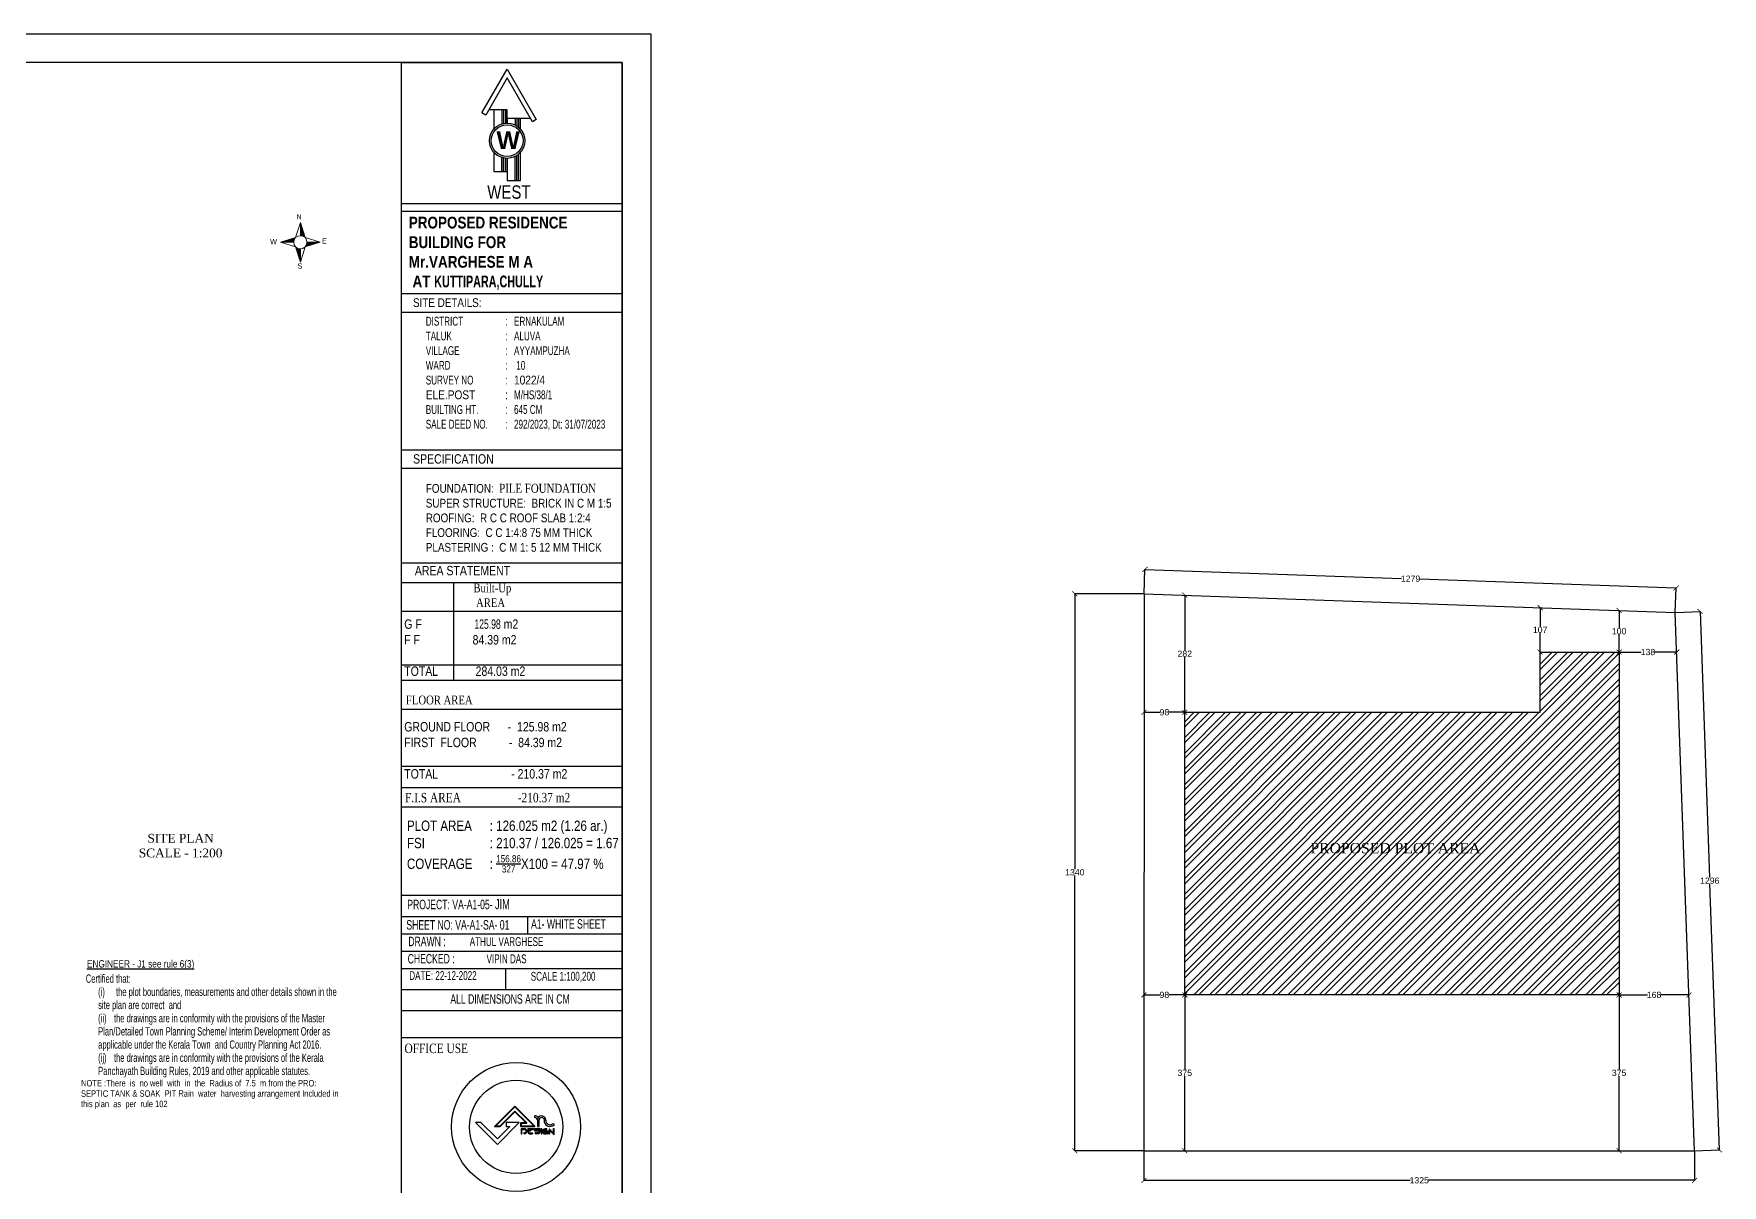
# Model space of a CAD drawing. Header units: centimetres. Extents: x -992 to 575039, y -1394 to 978780.
# Drawn here: x 10753 to 14815, y 36 to 2806 of the extents above; entities that cross this region are included whole.
import ezdxf
from ezdxf.enums import TextEntityAlignment as Align

# ---------------------------------------------------------------- set-up
doc = ezdxf.new("R2010")
doc.units = ezdxf.units.CM
doc.layers.add('BUILD', color=240, linetype='Continuous', lineweight=40)
doc.layers.add('BUILD LINE', color=1, linetype='Continuous', lineweight=30)
for name, color, linetype in [('dimension', 7, 'Continuous'), ('DIMENSIONS', 7, 'Continuous'), ('ELE-PEN04', 1, 'Continuous'), ('furniture', 7, 'Continuous'), ('Hatch', 7, 'Continuous'), ('SEC-PEN-04', 1, 'Continuous'), ('SYMB', 1, 'Continuous'), ('Tittle', 2, 'Continuous'), ('wall', 7, 'Continuous')]:
    doc.layers.add(name, color=color, linetype=linetype)
doc.styles.add('BOLD', font='arialbd.ttf')
doc.styles.add('KG-BOLD', font='arial.ttf', dxfattribs={"width": 0.8})
doc.styles.add('KG-TXT', font='ARIALN.TTF', dxfattribs={"width": 0.8})
doc.styles.add('NORTH@SIGN', font='MTCORSVA.TTF')
doc.styles.get("Standard").update_dxf_attribs({"font": 'arial.ttf'})
doc.dimstyles.new('Jeeva', dxfattribs={"dimtxt": 15, "dimasz": 12, "dimexe": 0.18, "dimexo": 0.0625, "dimgap": 0.09, "dimtad": 0, "dimtih": 1, "dimtoh": 1, "dimdec": 0, "dimzin": 0, "dimdsep": 46, "dimtxsty": 'Standard', "dimblk": 'ARCHTICK', "dimcen": 0.091, "dimadec": 0, "dimazin": 0, "dimtfac": 1, "dimtdec": 0, "dimtofl": 0, "dimtmove": 0, "dimatfit": 3, "dimfxl": 1, "dimtolj": 1, "dimtzin": 0, "dimarcsym": 0})

# ---------------------------------------------------------------- blocks, each defined once
blk = doc.blocks.new('A$C1EFD5191')
for p, q in [((0, 17.4), (0, 3.4)), ((0, 17.4), (2, 17.4)), ((0, 3.4), (2, 3.4)), ((2, 17.4), (8.7, 17.4)), ((2, 3.4), (2, 15.4)), ((2, 15.4), (8.7, 15.4)), ((8.7, 5.4), (7, 5.4)), ((7, 5.4), (7, 3.4)), ((8.7, 3.4), (7, 3.4)), ((18, 17.4), (18, 8.4)), ((18, 17.4), (33.7, 17.4)), ((20, 12.9), (20, 15.4)), ((20, 15.4), (33.7, 15.4)), ((20, 12.9), (25.8, 12.9)), ((20, 8.4), (20, 10.9)), ((20, 10.9), (25.8, 10.9)), ((23, 5.4), (31, 5.4)), ((23, 3.4), (31, 3.4)), ((25.8, 12.9), (25.8, 10.9)), ((31, 5.4), (31, 3.4)), ((33.7, 17.4), (33.7, 15.4)), ((36.2, 17.4), (36.2, 10.9)), ((36.2, 17.4), (51.9, 17.4)), ((36.2, 10.9), (49.7, 10.9)), ((38.2, 12.9), (38.2, 15.4)), ((38.2, 15.4), (51.9, 15.4)), ((38.2, 12.9), (51.7, 12.9)), ((46.7, 5.4), (38.7, 5.4)), ((38.7, 5.4), (38.7, 3.4)), ((46.7, 3.4), (38.7, 3.4)), ((49.7, 8.4), (49.7, 10.9)), ((51.7, 12.9), (51.7, 8.4)), ((51.9, 17.4), (51.9, 15.4)), ((54.9, 17.4), (54.9, 3.4)), ((54.9, 17.4), (56.9, 17.4)), ((54.9, 3.4), (56.9, 3.4)), ((56.9, 3.4), (56.9, 17.4)), ((64, 10.9), (74, 10.9)), ((64, 10.9), (64, 8.9)), ((64, 8.9), (67.4, 8.9)), ((69.4, 8.9), (72, 8.9)), ((72, 8.9), (72, 2.8)), ((72, 2.8), (74, 2.8)), ((74, 10.9), (74, 2.8)), ((76.5, 16.9), (76.5, 2.8)), ((76.5, 16.9), (88.6, 4.8)), ((76.5, 2.8), (78.5, 2.8)), ((78.5, 2.8), (78.5, 12)), ((78.5, 12), (90.6, 0)), ((88.6, 4.8), (88.6, 17.4)), ((88.6, 17.4), (90.6, 17.4)), ((90.6, 0), (90.6, 17.4))]:
    blk.add_line(p, q)
blk.add_lwpolyline([(67.4, 8.9), (67.4, 4.8), (65.5, 4.8, -1), (65.5, 14.9), (70.7, 14.9), (70.7, 16.9), (65.5, 16.9, 1), (65.5, 2.8), (67.4, 2.8), (69.4, 2.8), (69.4, 8.9)], format="xyb")
for centre, radius, start, end in [((8.7, 10.4), 7.02, 270, 90), ((8.7, 10.4), 5.02, 270, 90), ((23, 8.4), 5, 180, 270), ((23, 8.4), 3, 180, 270), ((46.7, 8.4), 5, 270, 0), ((46.7, 8.4), 3, 270, 0)]:
    blk.add_arc(centre, radius, start, end)
blk = doc.blocks.new('A$C24411E72')
for p, q in [((2, 0.908), (2, 0.965)), ((2.085, 0.823), (2.085, 0.607)), ((2.085, 0.607), (2.142, 0.607)), ((2.142, 0.607), (2.142, 0.823)), ((2.306, 0.857), (2.366, 0.857)), ((2.313, 0.826), (2.37, 0.826)), ((2.614, 0.706), (2.654, 0.666))]:
    blk.add_line(p, q)
blk.add_lwpolyline([(1.474, 0.737), (1.035, 0.737), (1.035, 0.607), (1.159, 0.607), (0.737, 0.184), (0.184, 0.737), (0, 0.737), (0.737, 0)], close=True)
for centre, radius, start, end in [((2, 0.823), 0.142, 36.8699, 90), ((2, 0.823), 0.0854, 0, 90), ((2.228, 0.823), 0.142, 90, 180), ((2.228, 0.823), 0.0854, 90, 180), ((2.228, 0.823), 0.142, 13.8652, 90), ((2.228, 0.823), 0.0854, 23.5405, 90), ((2.512, 0.807), 0.2, 174.5458, 315.1879), ((2.512, 0.807), 0.143, 172.3637, 315.2627)]:
    blk.add_arc(centre, radius, start, end)
at = {"layer": 'BUILD'}
blk.add_lwpolyline([(2, 0.607), (1.54, 0.607), (1.54, 0.725), (1.714, 0.725), (1.329, 1.11), (0.825, 0.607), (0.657, 0.607), (1.329, 1.278)], close=True, dxfattribs=at)
at = {"xscale": 0.01229670228616284, "yscale": 0.01229670228616284, "zscale": 0.01229670228616284}
blk.add_blockref('A$C1EFD5191', (1.54, 0.319), dxfattribs=at)
blk = doc.blocks.new('A$C10D00007')
at = {"linetype": 'Continuous', "ltscale": 0.3}
blk.add_circle((36.95, 36.95), 36.23, dxfattribs=at)
blk.add_circle((36.95, 36.95), 26.23)
at = {"xscale": 16.68512647063297, "yscale": 16.68512647063297, "zscale": 16.68512647063297}
blk.add_blockref('A$C24411E72', (14.11, 27.09), dxfattribs=at)
blk = doc.blocks.new('_ArchTick')
at = {"color": 0, "linetype": 'ByBlock', "const_width": 0.15}
blk.add_lwpolyline([(-0.5, -0.5), (0.5, 0.5)], dxfattribs=at)
blk = doc.blocks.new('*D121')
at = {"layer": 'Defpoints', "color": 0, "transparency": 16777216}
for p in [(14567, 493.5), (14735.2, 493.5), (14735.2, 493.5)]:
    blk.add_point(p, dxfattribs=at)
at = {"layer": 'DIMENSIONS', "color": 0, "lineweight": -2, "transparency": 16777216}
for p, q in [((14567, 493.6), (14567, 493.7)), ((14567, 493.5), (14635.1, 493.5)), ((14735.2, 493.5), (14667, 493.5)), ((14735.2, 493.6), (14735.2, 493.7))]:
    blk.add_line(p, q, dxfattribs=at)
at = {"layer": 'DIMENSIONS', "color": 0, "lineweight": -2, "transparency": 16777216, "xscale": 12, "yscale": 12, "zscale": 12, "rotation": 180}
blk.add_blockref('_ArchTick', (14567, 493.5), dxfattribs=at)
at = {"layer": 'DIMENSIONS', "color": 0, "lineweight": -2, "transparency": 16777216, "xscale": 12, "yscale": 12, "zscale": 12}
blk.add_blockref('_ArchTick', (14735.2, 493.5), dxfattribs=at)
at = {"layer": 'DIMENSIONS', "color": 0, "transparency": 16777216, "insert": (14651.1, 493.5), "char_height": 15, "attachment_point": 5}
blk.add_mtext('\\A1;168', dxfattribs=at)
blk = doc.blocks.new('*D123')
at = {"layer": 'Defpoints', "color": 0, "transparency": 16777216}
for p in [(13423.7, 493.5), (13423.7, 493.5), (13522, 493.5)]:
    blk.add_point(p, dxfattribs=at)
at = {"layer": 'DIMENSIONS', "color": 0, "lineweight": -2, "transparency": 16777216}
for p, q in [((13423.7, 493.6), (13423.7, 493.7)), ((13423.7, 493.5), (13462, 493.5)), ((13522, 493.5), (13483.7, 493.5)), ((13522, 493.6), (13522, 493.7))]:
    blk.add_line(p, q, dxfattribs=at)
at = {"layer": 'DIMENSIONS', "color": 0, "lineweight": -2, "transparency": 16777216, "xscale": 12, "yscale": 12, "zscale": 12, "rotation": 180}
blk.add_blockref('_ArchTick', (13423.7, 493.5), dxfattribs=at)
at = {"layer": 'DIMENSIONS', "color": 0, "lineweight": -2, "transparency": 16777216, "xscale": 12, "yscale": 12, "zscale": 12}
blk.add_blockref('_ArchTick', (13522, 493.5), dxfattribs=at)
at = {"layer": 'DIMENSIONS', "color": 0, "transparency": 16777216, "insert": (13472.8, 493.5), "char_height": 15, "attachment_point": 5}
blk.add_mtext('\\A1;98', dxfattribs=at)
blk = doc.blocks.new('*D124')
at = {"layer": 'Defpoints', "color": 0, "transparency": 16777216}
for p in [(13522, 493.5), (13522, 118.5), (13522, 118.5)]:
    blk.add_point(p, dxfattribs=at)
at = {"layer": 'DIMENSIONS', "color": 0, "lineweight": -2, "transparency": 16777216}
for p, q in [((13522, 493.5), (13522.2, 493.5)), ((13522, 493.5), (13522, 313.7)), ((13522, 118.5), (13522, 298.2)), ((13522, 118.5), (13522.2, 118.5))]:
    blk.add_line(p, q, dxfattribs=at)
at = {"layer": 'DIMENSIONS', "color": 0, "lineweight": -2, "transparency": 16777216, "xscale": 12, "yscale": 12, "zscale": 12}
for p, rotation in [((13522, 493.5), 90), ((13522, 118.5), 270)]:
    blk.add_blockref('_ArchTick', p, dxfattribs=dict(at, rotation=rotation))
at = {"layer": 'DIMENSIONS', "color": 0, "transparency": 16777216, "insert": (13522, 306), "char_height": 15, "attachment_point": 5}
blk.add_mtext('\\A1;375', dxfattribs=at)
blk = doc.blocks.new('*D125')
at = {"layer": 'Defpoints', "color": 0, "transparency": 16777216}
for p in [(14567, 493.5), (14567, 118.5), (14567, 118.5)]:
    blk.add_point(p, dxfattribs=at)
at = {"layer": 'DIMENSIONS', "color": 0, "lineweight": -2, "transparency": 16777216}
for p, q in [((14567, 493.5), (14567.2, 493.5)), ((14567, 493.5), (14567, 313.7)), ((14567, 118.5), (14567, 298.2)), ((14567, 118.5), (14567.2, 118.5))]:
    blk.add_line(p, q, dxfattribs=at)
at = {"layer": 'DIMENSIONS', "color": 0, "lineweight": -2, "transparency": 16777216, "xscale": 12, "yscale": 12, "zscale": 12}
for p, rotation in [((14567, 493.5), 90), ((14567, 118.5), 270)]:
    blk.add_blockref('_ArchTick', p, dxfattribs=dict(at, rotation=rotation))
at = {"layer": 'DIMENSIONS', "color": 0, "transparency": 16777216, "insert": (14567, 306), "char_height": 15, "attachment_point": 5}
blk.add_mtext('\\A1;375', dxfattribs=at)
blk = doc.blocks.new('*D126')
at = {"layer": 'Defpoints', "color": 0, "transparency": 16777216}
for p in [(13522, 1455.1), (13522, 1455.1), (13522, 1173.3)]:
    blk.add_point(p, dxfattribs=at)
at = {"layer": 'DIMENSIONS', "color": 0, "lineweight": -2, "transparency": 16777216}
for p, q in [((13522, 1455.1), (13522.2, 1455.1)), ((13522, 1455.1), (13522, 1321.9)), ((13522, 1173.3), (13522, 1306.4)), ((13522, 1173.3), (13522.2, 1173.3))]:
    blk.add_line(p, q, dxfattribs=at)
at = {"layer": 'DIMENSIONS', "color": 0, "lineweight": -2, "transparency": 16777216, "xscale": 12, "yscale": 12, "zscale": 12}
for p, rotation in [((13522, 1455.1), 90), ((13522, 1173.3), 270)]:
    blk.add_blockref('_ArchTick', p, dxfattribs=dict(at, rotation=rotation))
at = {"layer": 'DIMENSIONS', "color": 0, "transparency": 16777216, "insert": (13522, 1314.2), "char_height": 15, "attachment_point": 5}
blk.add_mtext('\\A1;282', dxfattribs=at)
blk = doc.blocks.new('*D156')
at = {"color": 0, "lineweight": -2, "transparency": 16777216}
for p, q in [((14377, 1425.1), (14377.2, 1425.1)), ((14377, 1425.1), (14377, 1379.4)), ((14377, 1318.3), (14377, 1363.9)), ((14377, 1318.3), (14377.2, 1318.3))]:
    blk.add_line(p, q, dxfattribs=at)
at = {"layer": 'Defpoints', "color": 0, "transparency": 16777216}
for p in [(14377, 1425.1), (14377, 1425.1), (14377, 1318.3)]:
    blk.add_point(p, dxfattribs=at)
at = {"color": 0, "lineweight": -2, "transparency": 16777216, "xscale": 12, "yscale": 12, "zscale": 12}
for p, rotation in [((14377, 1425.1), 90), ((14377, 1318.3), 270)]:
    blk.add_blockref('_ArchTick', p, dxfattribs=dict(at, rotation=rotation))
at = {"color": 0, "transparency": 16777216, "insert": (14377, 1371.7), "char_height": 15, "attachment_point": 5}
blk.add_mtext('\\A1;107', dxfattribs=at)
blk = doc.blocks.new('*D157')
at = {"color": 0, "lineweight": -2, "transparency": 16777216}
for p, q in [((14567, 1418.4), (14567.2, 1418.4)), ((14567, 1418.4), (14567, 1376.1)), ((14567, 1318.3), (14567, 1360.6)), ((14567, 1318.3), (14567.2, 1318.3))]:
    blk.add_line(p, q, dxfattribs=at)
at = {"layer": 'Defpoints', "color": 0, "transparency": 16777216}
for p in [(14567, 1418.4), (14567, 1418.4), (14567, 1318.3)]:
    blk.add_point(p, dxfattribs=at)
at = {"color": 0, "lineweight": -2, "transparency": 16777216, "xscale": 12, "yscale": 12, "zscale": 12}
for p, rotation in [((14567, 1418.4), 90), ((14567, 1318.3), 270)]:
    blk.add_blockref('_ArchTick', p, dxfattribs=dict(at, rotation=rotation))
at = {"color": 0, "transparency": 16777216, "insert": (14567, 1368.3), "char_height": 15, "attachment_point": 5}
blk.add_mtext('\\A1;100', dxfattribs=at)
blk = doc.blocks.new('*D158')
at = {"color": 0, "lineweight": -2, "transparency": 16777216}
for p, q in [((14567.2, 1318.3), (14620.4, 1318.3)), ((14567.2, 1318.2), (14567.2, 1318.1)), ((14705.7, 1318.3), (14652.4, 1318.3)), ((14705.7, 1318.4), (14705.7, 1318.5))]:
    blk.add_line(p, q, dxfattribs=at)
at = {"layer": 'Defpoints', "color": 0, "transparency": 16777216}
for p in [(14567.2, 1318.3), (14705.7, 1318.3), (14705.7, 1318.3)]:
    blk.add_point(p, dxfattribs=at)
at = {"color": 0, "lineweight": -2, "transparency": 16777216, "xscale": 12, "yscale": 12, "zscale": 12, "rotation": 180}
blk.add_blockref('_ArchTick', (14567.2, 1318.3), dxfattribs=at)
at = {"color": 0, "lineweight": -2, "transparency": 16777216, "xscale": 12, "yscale": 12, "zscale": 12}
blk.add_blockref('_ArchTick', (14705.7, 1318.3), dxfattribs=at)
at = {"color": 0, "transparency": 16777216, "insert": (14636.4, 1318.3), "char_height": 15, "attachment_point": 5}
blk.add_mtext('\\A1;138', dxfattribs=at)
blk = doc.blocks.new('*D159')
at = {"color": 0, "lineweight": -2, "transparency": 16777216}
for p, q in [((13423.9, 1173.4), (13423.9, 1173.5)), ((13423.9, 1173.3), (13462.1, 1173.3)), ((13522, 1173.3), (13483.8, 1173.3)), ((13522, 1173.4), (13522, 1173.5))]:
    blk.add_line(p, q, dxfattribs=at)
at = {"layer": 'Defpoints', "color": 0, "transparency": 16777216}
for p in [(13423.9, 1173.3), (13423.9, 1173.3), (13522, 1173.3)]:
    blk.add_point(p, dxfattribs=at)
at = {"color": 0, "lineweight": -2, "transparency": 16777216, "xscale": 12, "yscale": 12, "zscale": 12}
for p, rotation in [((13423.9, 1173.3), 179.9815805423892), ((13522, 1173.3), 359.9815805423892)]:
    blk.add_blockref('_ArchTick', p, dxfattribs=dict(at, rotation=rotation))
at = {"color": 0, "transparency": 16777216, "insert": (13473, 1173.3), "char_height": 15, "attachment_point": 5}
blk.add_mtext('\\A1;98', dxfattribs=at)
blk = doc.blocks.new('*D160')
at = {"color": 0, "lineweight": -2, "transparency": 16777216}
for p, q in [((13424, 1458.5), (13257.2, 1458.5)), ((13257.4, 1458.5), (13257.4, 796.2)), ((13257.4, 118.5), (13257.4, 780.7)), ((13424, 118.5), (13257.2, 118.5))]:
    blk.add_line(p, q, dxfattribs=at)
at = {"layer": 'Defpoints', "color": 0, "transparency": 16777216}
for p in [(13424, 1458.5), (13257.4, 118.5), (13424, 118.5)]:
    blk.add_point(p, dxfattribs=at)
at = {"color": 0, "lineweight": -2, "transparency": 16777216, "xscale": 12, "yscale": 12, "zscale": 12}
for p, rotation in [((13257.4, 1458.5), 90), ((13257.4, 118.5), 270)]:
    blk.add_blockref('_ArchTick', p, dxfattribs=dict(at, rotation=rotation))
at = {"color": 0, "transparency": 16777216, "insert": (13257.4, 788.5), "char_height": 15, "attachment_point": 5}
blk.add_mtext('\\A1;1340', dxfattribs=at)
blk = doc.blocks.new('*D161')
at = {"color": 0, "lineweight": -2, "transparency": 16777216}
for p, q in [((13424, 1458.6), (13426.1, 1517.3)), ((13426.1, 1517.1), (14043.4, 1495.4)), ((14704.3, 1472.3), (14087, 1493.9)), ((14702.2, 1413.7), (14704.3, 1472.4))]:
    blk.add_line(p, q, dxfattribs=at)
at = {"layer": 'Defpoints', "color": 0, "transparency": 16777216}
for p in [(14704.3, 1472.3), (13424, 1458.5), (14702.2, 1413.7)]:
    blk.add_point(p, dxfattribs=at)
at = {"color": 0, "lineweight": -2, "transparency": 16777216, "xscale": 12, "yscale": 12, "zscale": 12}
for p, rotation in [((13426.1, 1517.1), 177.9913600242125), ((14704.3, 1472.3), 357.9913600242126)]:
    blk.add_blockref('_ArchTick', p, dxfattribs=dict(at, rotation=rotation))
at = {"color": 0, "transparency": 16777216, "insert": (14065.2, 1494.7), "char_height": 15, "attachment_point": 5}
blk.add_mtext('\\A1;1279', dxfattribs=at)
blk = doc.blocks.new('*D202')
at = {"layer": 'Defpoints', "color": 0, "transparency": 16777216}
for p in [(14702.2, 1413.7), (14748.6, 118.5), (14808.3, 120.6)]:
    blk.add_point(p, dxfattribs=at)
at = {"layer": 'wall', "color": 0, "lineweight": -2, "transparency": 16777216}
for p, q in [((14702.3, 1413.7), (14762.1, 1415.8)), ((14761.9, 1415.8), (14784.8, 776)), ((14808.3, 120.6), (14785.4, 760.5)), ((14748.7, 118.5), (14808.5, 120.6))]:
    blk.add_line(p, q, dxfattribs=at)
at = {"layer": 'wall', "color": 0, "lineweight": -2, "transparency": 16777216, "xscale": 12, "yscale": 12, "zscale": 12}
for p, rotation in [((14761.9, 1415.8), 92.04978233046769), ((14808.3, 120.6), 272.0497823304677)]:
    blk.add_blockref('_ArchTick', p, dxfattribs=dict(at, rotation=rotation))
at = {"layer": 'wall', "color": 0, "transparency": 16777216, "insert": (14785.1, 768.2), "char_height": 15, "attachment_point": 5}
blk.add_mtext('\\A1;1296', dxfattribs=at)
blk = doc.blocks.new('*D203')
at = {"layer": 'Defpoints', "color": 0, "transparency": 16777216}
for p in [(13423.6, 118.5), (14748.6, 118.5), (14748.6, 47.5)]:
    blk.add_point(p, dxfattribs=at)
at = {"layer": 'wall', "color": 0, "lineweight": -2, "transparency": 16777216}
for p, q in [((13423.6, 118.4), (13423.6, 47.3)), ((14748.6, 118.4), (14748.6, 47.3)), ((13423.6, 47.5), (14064.3, 47.5)), ((14748.6, 47.5), (14107.9, 47.5))]:
    blk.add_line(p, q, dxfattribs=at)
at = {"layer": 'wall', "color": 0, "lineweight": -2, "transparency": 16777216, "xscale": 12, "yscale": 12, "zscale": 12, "rotation": 180}
blk.add_blockref('_ArchTick', (13423.6, 47.5), dxfattribs=at)
at = {"layer": 'wall', "color": 0, "lineweight": -2, "transparency": 16777216, "xscale": 12, "yscale": 12, "zscale": 12}
blk.add_blockref('_ArchTick', (14748.6, 47.5), dxfattribs=at)
at = {"layer": 'wall', "color": 0, "transparency": 16777216, "insert": (14086.1, 47.5), "char_height": 15, "attachment_point": 5}
blk.add_mtext('\\A1;1325', dxfattribs=at)

msp = doc.modelspace()

# ---------------------------------------------------------------- hatches: boundary and pattern name
at = {"lineweight": 15}
h = msp.add_hatch(color=242, dxfattribs=at)
h.set_gradient(color1=(204, 0, 51), one_color=1, tint=1)
h.paths.add_polyline_path([(11394, 2351.7), (11394, 2319.9, -0.198912), (11405.3, 2315.2)])
h = msp.add_hatch(color=242, dxfattribs=at)
h.set_gradient(color1=(204, 0, 51), one_color=1, tint=1)
h.paths.add_polyline_path([(11346.2, 2304), (11378.1, 2304, -0.198912), (11382.7, 2315.2)])
h = msp.add_hatch(color=242, dxfattribs=at)
h.set_gradient(color1=(204, 0, 51), one_color=1, tint=1)
h.paths.add_polyline_path([(11394, 2256.2), (11394, 2288, -0.198912), (11382.7, 2292.7)])
h = msp.add_hatch(color=242, dxfattribs=at)
h.set_gradient(color1=(204, 0, 51), one_color=1, tint=1)
h.paths.add_polyline_path([(11409.9, 2304, -0.198912), (11405.3, 2292.7), (11441.8, 2304)])
at = {"layer": 'Hatch', "true_color": 0x636466}
h = msp.add_hatch(dxfattribs=at)
h.set_pattern_fill('ANSI32', color=251, scale=2.8)
h.paths.add_polyline_path([(14567, 1318.3), (14377, 1318.3), (14377, 1173.3), (13522, 1173.3), (13522, 493.5), (14567, 493.5)])
h.paths.add_polyline_path([(13817.4, 819.9), (14229.9, 819.9), (14229.9, 873.3), (13817.4, 873.3)], flags=24)

# ---------------------------------------------------------------- linework, layer by layer
for p, q in [((6286.3, 2805.6), (12226.3, 2805.6)), ((12237.4, 2805.6), (12237.4, -1394.4)), ((11859.8, 2622.8), (11859.8, 2576.5)), ((11878.9, 2622.8), (11878.9, 2589)), ((11883.1, 2622.8), (11883.1, 2590)), ((11887.4, 2622.8), (11887.4, 2590.7)), ((11891.6, 2601.5), (11891.6, 2590.9)), ((11891.6, 2590.9), (11891.6, 2601.5)), ((11910.8, 2601.5), (11910.8, 2586.4)), ((11915, 2601.5), (11915, 2583.9)), ((11919.2, 2601.5), (11919.2, 2580.7)), ((11923.5, 2576.5), (11923.5, 2601.5)), ((11878.9, 2474.1), (11878.9, 2507.9)), ((11883.1, 2474.1), (11883.1, 2506.8)), ((11887.4, 2474.1), (11887.4, 2506.2)), ((11910.8, 2452.8), (11910.8, 2510.5)), ((11915, 2452.8), (11915, 2512.9)), ((11919.2, 2452.8), (11919.2, 2516.1))]:
    msp.add_line(p, q)
at = {"lineweight": 15}
for p, q in [((11382.7, 2315.2), (11394, 2351.7)), ((11394, 2319.9), (11394, 2351.7)), ((11394, 2351.7), (11405.3, 2315.2)), ((11346.2, 2304), (11382.7, 2315.2)), ((11378.1, 2304), (11346.2, 2304)), ((11382.7, 2292.7), (11346.2, 2304)), ((11394, 2256.2), (11382.7, 2292.7)), ((11405.3, 2292.7), (11394, 2256.2)), ((11394, 2288), (11394, 2256.2)), ((11405.3, 2315.2), (11441.8, 2304)), ((11441.8, 2304), (11405.3, 2292.7)), ((11409.9, 2304), (11441.8, 2304))]:
    msp.add_line(p, q, dxfattribs=at)
at = {"color": 7}
for p, q in [((11762.6, 1485.8), (11762.6, 1250.7)), ((11637.5, 1416.8), (12168.2, 1416.8)), ((11637.5, 1287.5), (12168.2, 1287.5)), ((11637.5, 1250.7), (12168.2, 1250.7)), ((11637.5, 1180.5), (12168.2, 1180.5)), ((11637.5, 1043.9), (12168.2, 1043.9)), ((11637.5, 992.3), (12168.2, 992.3)), ((11637.5, 946), (12168.2, 946))]:
    msp.add_line(p, q, dxfattribs=at)
msp.add_lwpolyline([(11891.6, 2699.2), (11840, 2609.7), (11830.8, 2615), (11891.6, 2720.4), (11961.7, 2599.1), (11952.5, 2593.8)], close=True)
for points in [[(11948, 2601.5), (11891.6, 2601.5), (11891.6, 2622.8), (11847.5, 2622.8)], [(11859.8, 2520.3), (11859.8, 2474.1), (11891.6, 2474.1), (11891.6, 2505.9)], [(11891.6, 2505.9), (11891.6, 2452.8), (11923.5, 2452.8), (11923.5, 2520.3)]]:
    msp.add_lwpolyline(points)
for radius in [42.5, 38.2]:
    msp.add_circle((11891.6, 2548.4), radius)
at = {"lineweight": 15}
msp.add_circle((11394, 2304), 15.9, dxfattribs=at)
at = {"layer": 'BUILD LINE'}
msp.add_lwpolyline([(13522, 1173.3), (14377, 1173.3), (14377, 1318.3), (14567, 1318.3), (14567, 493.5), (13522, 493.5), (13522, 1173.3)], dxfattribs=at)
at = {"layer": 'furniture'}
msp.add_lwpolyline([(12168.2, 2736.4), (6343.5, 2736.4), (6343.5, -1326.1), (12168.2, -1326.1)], close=True, dxfattribs=at)
at = {"layer": 'SEC-PEN-04', "color": 7}
msp.add_lwpolyline([(11637.5, 2736.4), (12168.2, 2736.4), (12168.2, -1325.3), (11637.5, -1325.3)], close=True, dxfattribs=at)
at = {"layer": 'SYMB', "color": 7, "ltscale": 2}
for p, q in [((11637.5, 2397.6), (12168.2, 2397.6)), ((11637.5, 2379.2), (12168.2, 2379.2)), ((11637.5, 2180.5), (12168.2, 2180.5)), ((11637.5, 2135.9), (12168.2, 2135.9)), ((11637.5, 1804.7), (12168.2, 1804.7)), ((11637.5, 1760.3), (12168.2, 1760.3)), ((11637.5, 1533.2), (12168.2, 1533.2)), ((11637.5, 1485.8), (12168.2, 1485.8)), ((11637.5, 733.4), (12168.2, 733.4)), ((11637.5, 681.8), (12168.2, 681.8)), ((11940.3, 681.8), (11940.3, 640.3)), ((11637.5, 640.3), (12168.2, 640.3)), ((11637.5, 598.9), (12168.2, 598.9)), ((11637.5, 557.4), (12168.2, 557.4)), ((11887.7, 557.4), (11887.7, 506.4)), ((11637.5, 506.4), (12168.2, 506.4)), ((11637.5, 456.4), (12168.2, 456.4)), ((11637.5, 391), (12168.2, 391))]:
    msp.add_line(p, q, dxfattribs=at)
at = {"layer": 'Tittle'}
msp.add_lwpolyline([(6286.3, 2805.6), (12237.4, 2805.6), (12237.4, -1394.4), (6286.3, -1394.4)], close=True, dxfattribs=at)
at = {"layer": 'wall'}
for p, q in [((13424, 1458.5), (13423.6, 118.5)), ((13424, 1458.5), (14702.2, 1413.7)), ((14748.6, 118.5), (14702.2, 1413.7)), ((13423.6, 118.5), (14748.6, 118.5))]:
    msp.add_line(p, q, dxfattribs=at)

# ---------------------------------------------------------------- block references
at = {"color": 7, "xscale": 4.279687944097998, "yscale": 4.279687944097998, "zscale": 4.279687944097998}
msp.add_blockref('A$C10D00007', (11755, 17.9), dxfattribs=at)

# ---------------------------------------------------------------- texts
at = {"style": 'BOLD'}
msp.add_text('W', height=42.5, dxfattribs=at).set_placement((11894.1, 2549.3), align=Align.MIDDLE)
at = {"lineweight": 15, "style": 'NORTH@SIGN'}
for s, p in [('N', (11384.6, 2358.9)), ('W', (11321.2, 2299.3)), ('E', (11445.9, 2301)), ('S', (11387.1, 2240.7))]:
    msp.add_text(s, height=12.7, dxfattribs=at).set_placement(p)
at = {"layer": 'dimension', "insert": (10735.4, 881), "char_height": 21.229, "attachment_point": 1}
msp.add_mtext_dynamic_manual_height_columns('\\pxqc;{\\fTimes New Roman|b0|i0|c0|p18;SITE PLAN\\PSCALE - 1:200}', width=741, gutter_width=1, heights=[0], dxfattribs=at)
at = {"layer": 'DIMENSIONS', "insert": (13824.3, 859.1), "char_height": 25, "attachment_point": 1}
msp.add_mtext_dynamic_manual_height_columns('{\\fTimes New Roman|b0|i0|c0|p18;PROPOSED PLOT AREA}', width=581.157, gutter_width=1, heights=[0], dxfattribs=at)
at = {"layer": 'ELE-PEN04', "color": 7, "attachment_point": 1}
for s, insert, char_height, width, style in [('\\pxqc;WEST', (11725, 2441), 32.27, 341.632, 'KG-BOLD'), ('\\A1;\\pxsm1;{\\fArial Narrow|b1|i0|c0|p34;\\W1;PROPOSED RESIDENCE  BUILDING FOR  \\PMr.VARGHESE M A\\P AT \\A0;\\W0.8;KUTTIPARA,CHULLY}', (11654.9, 2365.5), 28.305, 526.843, 'KG-TXT'), ('\\pxsm1,t0.99948,3.9979,14;SITE DETAILS:', (11665.1, 2169.4), 21.229, 182.217, 'KG-BOLD'), ('\\A1;\\pxsm1,t0.99948,9,10;{\\fArial Narrow|b0|i0|c0|p34;DISTRICT^I: ^IERNAKULAM\\PTALUK^I:^IALUVA\\PVILLAGE^I:^IAYYAMPUZHA\\PWARD^I:^I 10\\PSURVEY NO^I:^I\\W1;1022/4 \\PELE.POST^I:^I\\W0.8;M/HS/38/1\\P\\ps*,t9,10;BUILTING HT.^I:^I645 CM\\PSALE DEED NO.^I:^I292/2023, Dt: 31/07/2023\\P\\psm1,t0.99948,9,10;^I}', (11695.9, 2124.7), 21.229, 457.564, 'KG-BOLD'), (' SPECIFICATION', (11658.2, 1794.2), 22.644, 232.813, 'KG-BOLD'), ('\\pxt16;FOUNDATION:  {\\fTimes New Roman|b0|i0|c0|p18;\\H1.0175x;PILE FOUNDATION}\\PSUPER STRUCTURE:  BRICK IN C M 1:5\\P\\psm1,t0.99948,3.9979,14;ROOFING:  R C C ROOF SLAB 1:2:4^JFLOORING:  C C 1:4:8 75 MM THICK PLASTERING :  C M 1: 5 12 MM THICK ', (11695.9, 1723), 21.2286, 450.381, 'KG-BOLD'), ('\\pxqc;AREA STATEMENT', (11633.3, 1525.5), 22.644, 301.676, 'KG-BOLD'), ('{\\fTimes New Roman|b0|i0|c0|p18;   Built-Up \\P    AREA}', (11791.2, 1483.1), 21.229, 301.676, 'KG-BOLD'), ('G F                  {\\fArial Narrow|b0|i0|c0|p34;\\C0;125.98} m2      \\P\\pxt11,12;F F                  84.39 m2 \\P\\PTOTAL            {\\fArial Narrow|b0|i0|c0|p34;\\C0; }284.03 m2   ', (11644, 1396.9), 22.644, 496.025, 'KG-BOLD'), ('{\\fTimes New Roman|b0|i0|c0|p18; FLOOR AREA}', (11641.7, 1213.6), 21.229, 301.676, 'KG-BOLD'), ('GROUND FLOOR      -  125.98 m2      \\P\\pxt11,12;FIRST  FLOOR           -  84.39 m2\\P\\P\\ptz;TOTAL                         - 210.37 m2   ', (11644, 1149.9), 22.644, 496.025, 'KG-BOLD'), ('{\\fTimes New Roman|b0|i0|c0|p18;   F.I.S AREA                    -210.37 m2}', (11625.3, 979.5), 22.644, 496.025, 'KG-BOLD'), ('\\A1;PLOT AREA ^I: 126.025 m2 (1.26 ar.)\\PFSI ^I^I: 210.37 / 126.025 = 1.67\\PCOVERAGE ^I: {\\H0.7x;\\S156.86/327;\\H1.4286x;X100 = 47.97 %}', (11650.5, 912.9), 24.908, 543.376, 'KG-BOLD'), ('\\pxqc;PROJECT: VA-A1-05- {\\H1.07143x;JIM}', (11551.1, 724), 22.644, 447.266, 'KG-TXT'), ('\\pxqc;SHEET NO: VA-A1-SA- 01', (11631.3, 673.4), 22.644, 283.503, 'KG-TXT'), ('\\pxqc;A1- WHITE SHEET', (11938.9, 675.6), 22.644, 200.296, 'KG-TXT'), ('\\pxqc;DRAWN :', (11641.9, 633.4), 22.644, 113.752, 'KG-TXT'), ('\\pxqc;ATHUL VARGHESE', (11782.2, 632.4), 21.229, 215.968, 'KG-TXT'), ('\\pxqc;CHECKED :', (11651.9, 591.9), 22.644, 113.752, 'KG-TXT'), ('\\pxqc;VIPIN DAS', (11782.2, 590.9), 21.229, 215.968, 'KG-TXT'), ('\\pxqc;DATE: 22-12-2022', (11650, 550.6), 21.229, 174.33, 'KG-TXT'), ('\\pxqc;SCALE 1:100,200', (11920.9, 548.9), 21.229, 210.746, 'KG-TXT'), ('\\pxqc;ALL DIMENSIONS ARE IN CM', (11741, 495), 22.644, 314.92, 'KG-TXT'), ('{\\fTimes New Roman|b0|i0|c0|p18;OFFICE USE}', (11644.6, 376.3), 22.644, 176.696, 'KG-BOLD')]:
    msp.add_mtext(s, dxfattribs=dict(at, insert=insert, char_height=char_height, width=width, style=style))
at = {"layer": 'ELE-PEN04', "color": 18, "true_color": 0x000000, "insert": (10880.7, 577.1), "char_height": 17.691, "width": 273.973, "attachment_point": 1, "style": 'KG-BOLD'}
msp.add_mtext('{\\L\\C0;\\c16777215;ENGINEER - J1 see rule 6(3)}', dxfattribs=at)
at = {"layer": 'ELE-PEN04', "insert": (10866.3, 542.6), "char_height": 19.8134, "width": 604.372, "attachment_point": 1, "line_spacing_factor": 0.96, "style": 'KG-TXT'}
msp.add_mtext('\\pxl0.58333,b0.25;{\\C0;Certified that:\\P\\pl2.08333;(i)^I the plot boundaries, measurements and other details shown in the site plan are correct  and\\P(ii)^Ithe drawings are in conformity with the provisions of the Master Plan/Detailed Town Planning Scheme/ Interim Development Order as applicable under the Kerala Town  and Country Planning Act 2016.\\P(ij)^Ithe drawings are in conformity with the provisions of the Kerala Panchayath Building Rules, 2019 and other applicable statutes.\\P\\pl0;\\fArial|b0|i0|c0|p34;\\H0.78571x;NOTE :There  is  no well  with  in  the  Radius of  7.5  m from the PRO: SEPTIC TANK & SOAK  PIT Rain  water  harvesting arrangement Included in this plan  as  per  rule 102}', dxfattribs=at)

# ---------------------------------------------------------------- dimensions: what is measured, and where the dimension line sits
for p1, p2, distance, picture, middle in [((13424, 1458.5), (14702.2, 1413.7), 58.6, '*D161', (14065.2, 1494.7)), ((14567.1623, 1318.2885), (14705.6521, 1318.2885), 0, '*D158', (14636.4072, 1318.2885)), ((13522, 1173.3), (13423.9, 1173.3), 0, '*D159', (13473, 1173.3))]:
    dim = msp.add_aligned_dim(p1=p1, p2=p2, distance=distance, dimstyle='Jeeva')
    dim.commit()
    dim.dimension.update_dxf_attribs({"geometry": picture, "text_midpoint": middle})
for base, p1, p2, picture, middle in [((13257.4, 118.5), (13424, 1458.5), (13424, 118.5), '*D160', (13257.4, 788.5)), ((14377, 1425.1), (14377, 1318.3), (14377, 1425.1), '*D156', (14377, 1371.7)), ((14567, 1418.4), (14567, 1318.3), (14567, 1418.4), '*D157', (14567, 1368.3))]:
    dim = msp.add_linear_dim(base=base, p1=p1, p2=p2, angle=90, dimstyle='Jeeva')
    dim.commit()
    dim.dimension.update_dxf_attribs({"geometry": picture, "text_midpoint": middle})
at = {"layer": 'DIMENSIONS'}
for base, p1, p2, picture, middle in [((13522, 1455.1), (13522, 1173.3), (13522, 1455.1), '*D126', (13522, 1314.2)), ((13522, 118.5), (13522, 493.5), (13522, 118.5), '*D124', (13522, 306)), ((14567, 118.5), (14567, 493.5), (14567, 118.5), '*D125', (14567, 306))]:
    dim = msp.add_linear_dim(base=base, p1=p1, p2=p2, angle=90, dimstyle='Jeeva', dxfattribs=at)
    dim.commit()
    dim.dimension.update_dxf_attribs({"geometry": picture, "text_midpoint": middle})
for base, p1, p2, picture, middle in [((13423.7, 493.5), (13522, 493.5), (13423.7, 493.5), '*D123', (13472.8, 493.5)), ((14735.2, 493.5), (14567, 493.5), (14735.2, 493.5), '*D121', (14651.1, 493.5))]:
    dim = msp.add_linear_dim(base=base, p1=p1, p2=p2, dimstyle='Jeeva', dxfattribs=at)
    dim.commit()
    dim.dimension.update_dxf_attribs({"geometry": picture, "text_midpoint": middle})
at = {"layer": 'wall'}
for p1, distance, picture, middle in [((14702.2, 1413.7), 59.7, '*D202', (14785.1, 768.2)), ((13423.6, 118.5), -71, '*D203', (14086.1, 47.5))]:
    dim = msp.add_aligned_dim(p1=p1, p2=(14748.6, 118.5), distance=distance, dimstyle='Jeeva', dxfattribs=at)
    dim.commit()
    dim.dimension.update_dxf_attribs({"geometry": picture, "text_midpoint": middle})

doc.saveas('drawing.dxf')
